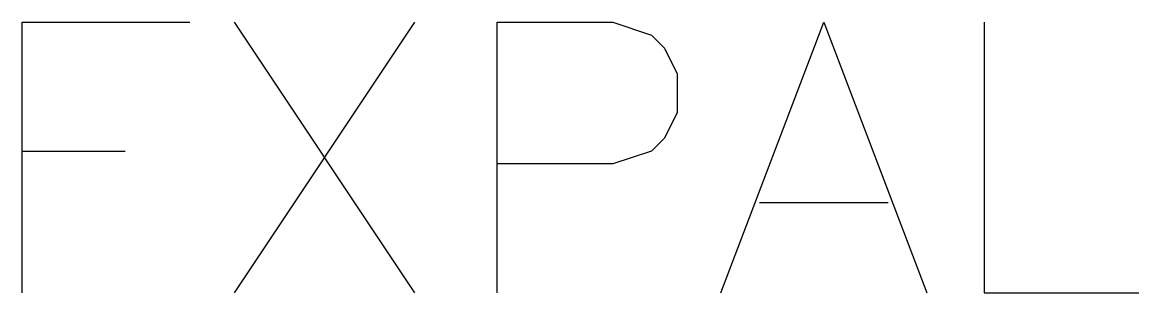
# Model space of a CAD drawing. Header units: metres. Extents: x 1 to 21.6, y 0 to 5.
import ezdxf

# ---------------------------------------------------------------- set-up
doc = ezdxf.new("R2010")
doc.units = ezdxf.units.M

msp = doc.modelspace()

# ---------------------------------------------------------------- linework, layer by layer
at = {"layer": 'DEFAULT'}
for p, q in [((0.952, 0), (0.952, 5)), ((0.952, 5), (4.048, 5)), ((4.873, 5), (8.206, 0)), ((8.206, 5), (4.873, 0)), ((9.732, 0), (9.732, 5)), ((9.732, 5), (11.875, 5)), ((11.875, 5), (12.589, 4.762)), ((13.869, 0), (15.774, 5)), ((15.774, 5), (17.679, 0)), ((18.743, 5), (18.743, 0)), ((12.589, 4.762), (12.827, 4.524)), ((12.827, 4.524), (13.065, 4.048)), ((13.065, 4.048), (13.065, 3.333)), ((13.065, 3.333), (12.827, 2.857)), ((12.827, 2.857), (12.589, 2.619)), ((0.952, 2.619), (2.857, 2.619)), ((12.589, 2.619), (11.875, 2.381)), ((11.875, 2.381), (9.732, 2.381)), ((14.584, 1.667), (16.965, 1.667)), ((18.743, 0), (21.6, 0))]:
    msp.add_line(p, q, dxfattribs=at)

doc.saveas('drawing.dxf')
